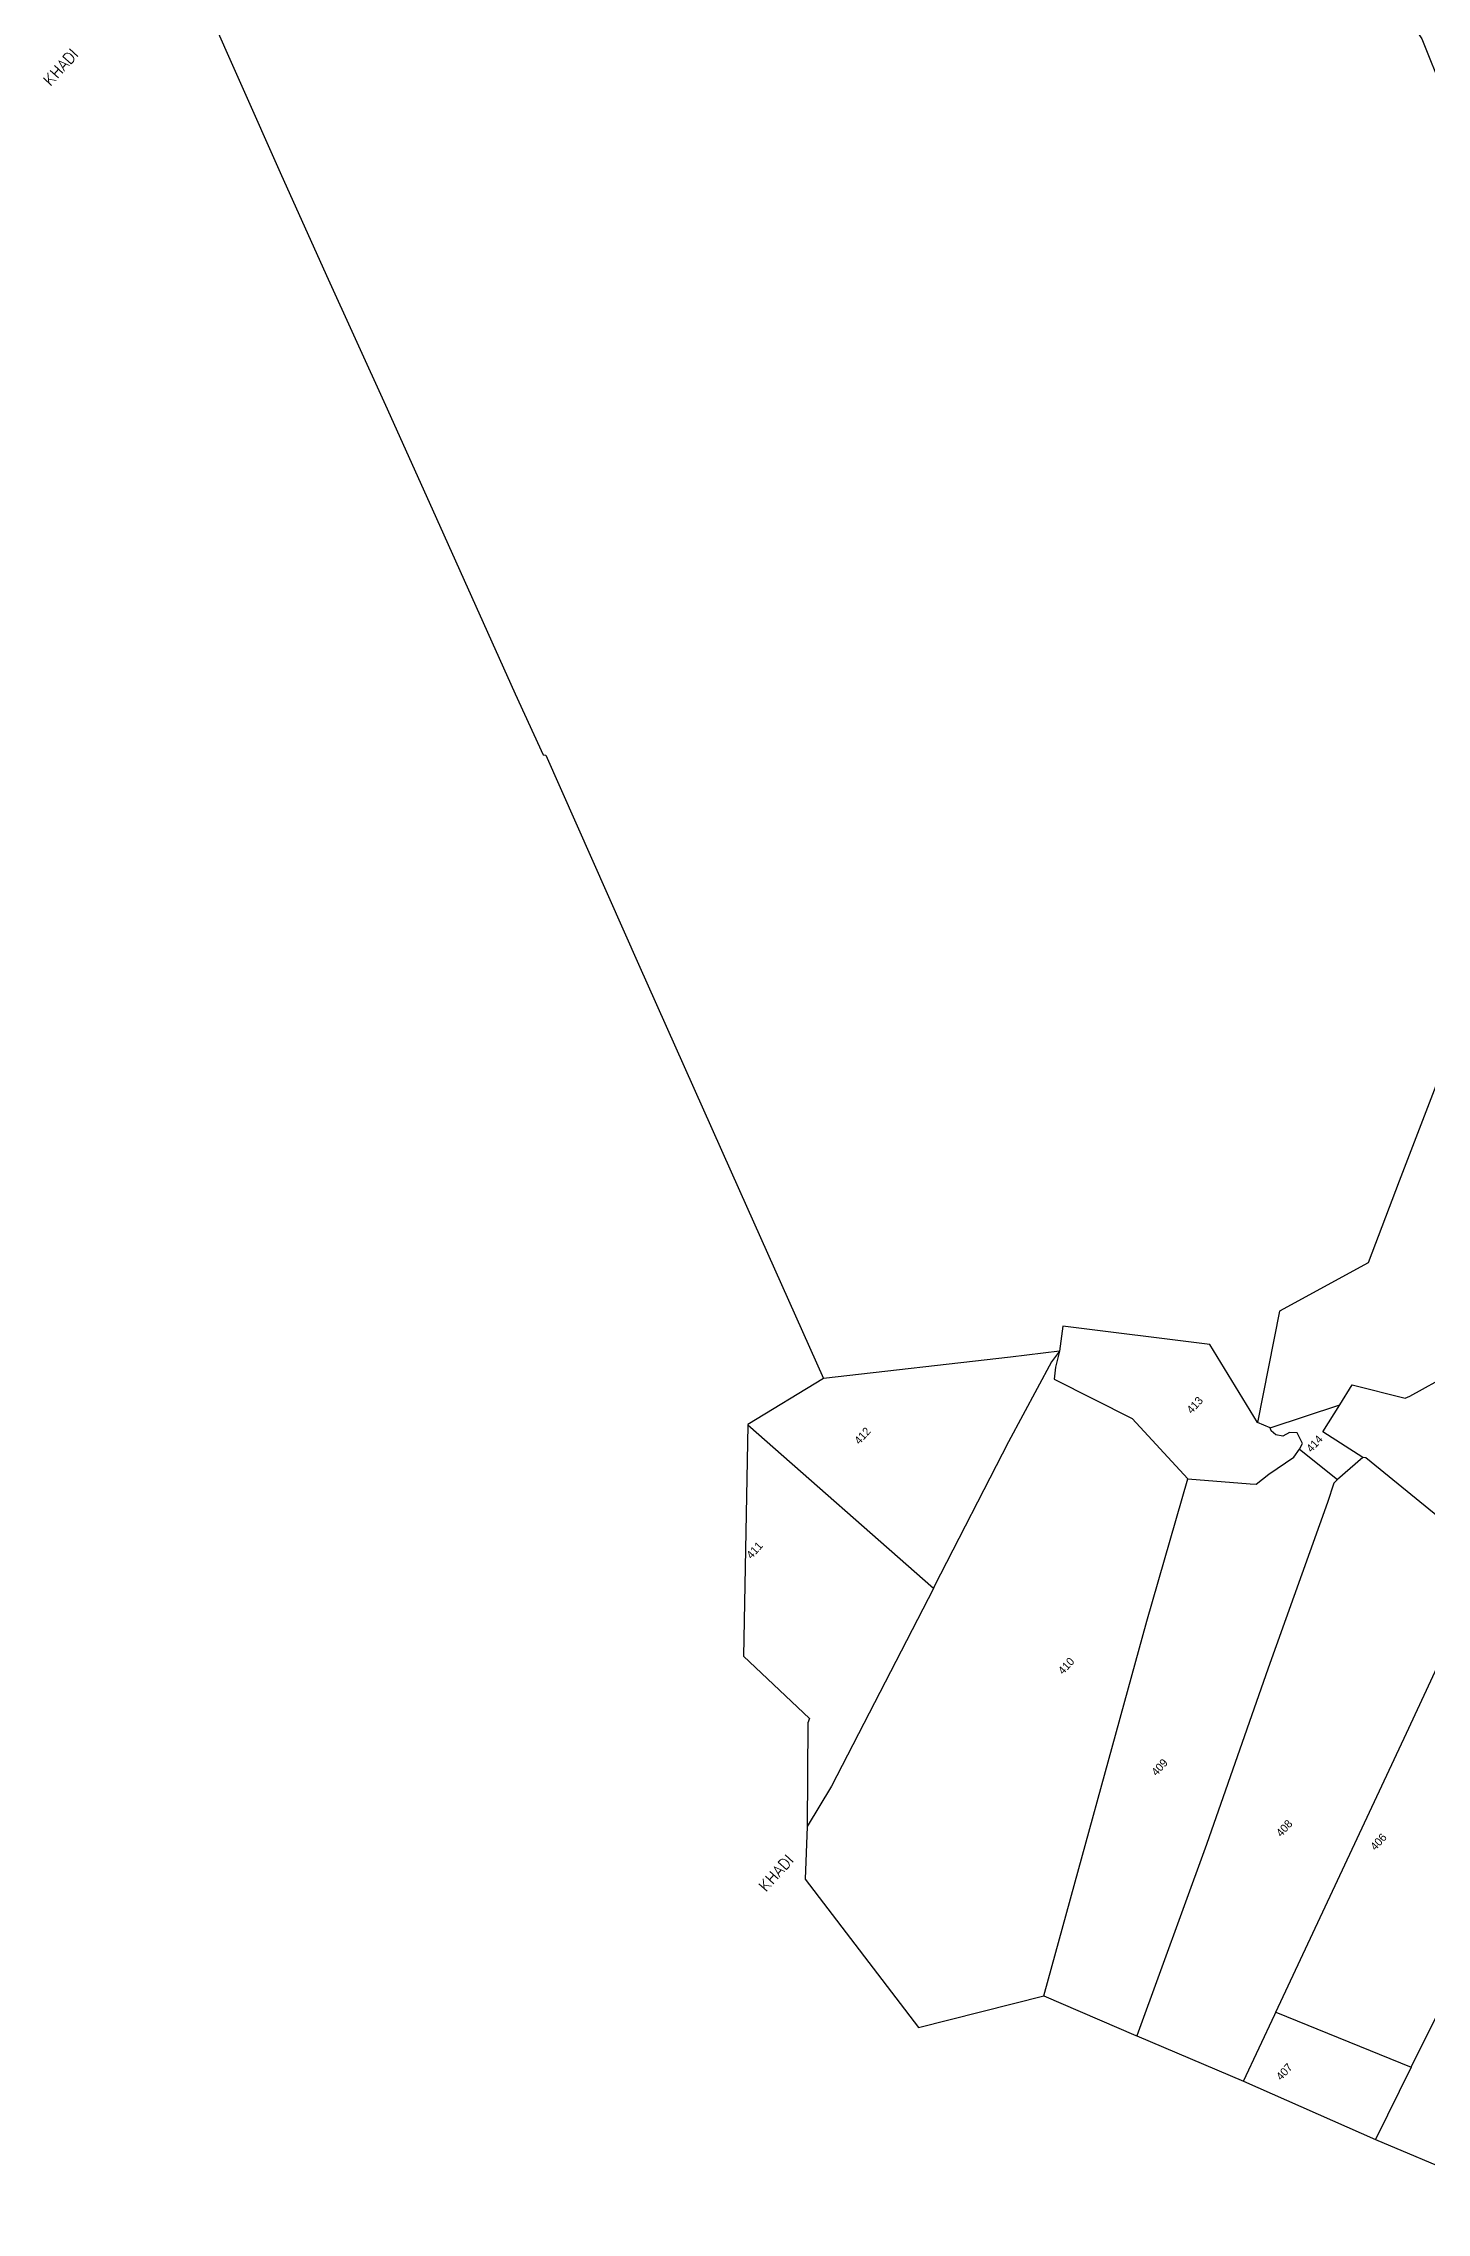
# Model space of a CAD drawing. Header units: metres. Extents: x 290216 to 292323, y 2020545 to 2022969.
# Drawn here: x 290440 to 291080, y 2021020 to 2022024 of the extents above; entities that cross this region are included whole.
import ezdxf
from ezdxf.enums import TextEntityAlignment as Align

# ---------------------------------------------------------------- set-up
doc = ezdxf.new("R2010")
doc.units = ezdxf.units.M
for name, color, linetype in [('OFF', 1, 'Continuous'), ('POLY_PARCEL', 6, 'Continuous'), ('POLY_WATER', 4, 'Continuous'), ('TEXT_MAPOUT', 7, 'Continuous'), ('TEXT_PARCEL', 7, 'Continuous')]:
    doc.layers.add(name, color=color, linetype=linetype)
doc.styles.get("Standard").update_dxf_attribs({"font": 'simplex.shx'})
doc.styles.add('TEXT_MAP', font='KRDEV050.TTF')

msp = doc.modelspace()

# ---------------------------------------------------------------- linework, layer by layer
at = {"layer": 'OFF'}
msp.add_lwpolyline([(291007.7, 2021383.4), (291001.8, 2021385.9)], dxfattribs=at)
at = {"layer": 'POLY_PARCEL'}
for points in [[(291040.6, 2022088.9), (291042.9, 2022080.1), (291077.8, 2022026.1), (291087.9, 2022001.1)], [(291116.1, 2021760.8), (291117.1, 2021729), (291117.3, 2021698.6), (291117.9, 2021684.9), (291118.7, 2021637.9), (291120.4, 2021636.6), (291116.6, 2021628), (291092.1, 2021561.7), (291067.4, 2021497.6), (291053.1, 2021459.8), (291012, 2021437.4), (291001.8, 2021385.9), (290979.8, 2021422), (290911.8, 2021430.5), (290910.3, 2021418.9)], [(291039.9, 2021394), (291045.7, 2021403.3), (291070.2, 2021397.1), (291072.4, 2021398), (291129.2, 2021429.5)], [(290910.3, 2021418.9), (290887.6, 2021416.1), (290801.1, 2021406.3)], [(290910.3, 2021418.9), (290906.5, 2021413.9), (290886.6, 2021376.9)], [(290910.3, 2021418.9), (290908.4, 2021411.5), (290907.8, 2021405.9), (290943.8, 2021387.8), (290969.6, 2021359.9)], [(291021.2, 2021373.6), (291022.7, 2021376.1), (291020.2, 2021381.1), (291016.7, 2021381.3), (291013.6, 2021379.6), (291010.4, 2021380.2), (291008.1, 2021382.1), (291007.7, 2021383.4), (291039.9, 2021394)], [(291050.6, 2021369.7), (291032, 2021381.5), (291039.9, 2021394)], [(290851.9, 2021309.1), (290766, 2021384.6)], [(290886.6, 2021376.9), (290852.3, 2021310), (290851.9, 2021309.1)], [(290969.6, 2021359.9), (290998.5, 2021357.5), (291001.3, 2021357.4), (291007.1, 2021362), (291018.6, 2021369.9), (291021.2, 2021373.6)], [(291021.2, 2021373.6), (291038.8, 2021359.5)], [(291050.6, 2021369.7), (291038.8, 2021359.5)], [(291108.5, 2021323.4), (291051.9, 2021369.5), (291050.6, 2021369.7)], [(290903, 2021120.7), (290950.6, 2021294), (290969.6, 2021359.9)], [(291037.1, 2021357.9), (291034.3, 2021348.9), (291006.8, 2021272.2), (290978.2, 2021190.6), (290946, 2021102.1)], [(291038.8, 2021359.5), (291037.1, 2021357.9)], [(291010.3, 2021113), (291070.8, 2021242.1), (291108.5, 2021323.4)], [(290851.9, 2021309.1), (290804.8, 2021217.6)], [(291072.9, 2021087.6), (291167.1, 2021276.1)], [(290804.8, 2021217.6), (290793.5, 2021198.9)], [(290995.3, 2021081.1), (291009.8, 2021112), (291010.3, 2021113)], [(291010.3, 2021113), (291072.9, 2021087.6)], [(291072.9, 2021087.6), (291056.4, 2021054.1)]]:
    msp.add_lwpolyline(points, dxfattribs=at)
at = {"layer": 'POLY_WATER'}
for points in [[(290514.7, 2022042.7), (290549.7, 2021964.2), (290571, 2021916.6), (290598.3, 2021856.6), (290619.9, 2021808.6), (290658.3, 2021723), (290671.3, 2021694.8), (290672.6, 2021694.6), (290715.5, 2021597.9), (290762.1, 2021493.3), (290801.1, 2021406.3)], [(290801.1, 2021406.3), (290766, 2021385), (290766, 2021384.6)], [(290766, 2021384.6), (290764, 2021277.8), (290794.5, 2021249), (290793.8, 2021247), (290793.5, 2021198.9)], [(290793.5, 2021198.9), (290792.5, 2021174.6), (290845, 2021105.9), (290903, 2021120.7)], [(290903, 2021120.7), (290945.6, 2021102.3), (290946, 2021102.1)], [(290946, 2021102.1), (290995.3, 2021081.1)], [(290995.3, 2021081.1), (291056.4, 2021054.1)], [(291056.4, 2021054.1), (291137, 2021020.3)]]:
    msp.add_lwpolyline(points, dxfattribs=at)

# ---------------------------------------------------------------- texts
at = {"layer": 'TEXT_MAPOUT'}
for p in [(290443.3, 2022003.9), (290774.3, 2021168.4)]:
    msp.add_text('KHADI', height=5.14, rotation=47.767, dxfattribs=at).set_placement(p)
at = {"layer": 'TEXT_PARCEL', "style": 'TEXT_MAP'}
for s, p in [('413', (290972.8, 2021394)), ('412', (290819, 2021379.8)), ('414', (291028.2, 2021376.1)), ('411', (290769.1, 2021326.8)), ('410', (290913.3, 2021273.3)), ('409', (290956.5, 2021226.4)), ('408', (291014.2, 2021198.2)), ('406', (291057.8, 2021191.9)), ('407', (291014.2, 2021085.5))]:
    msp.add_text(s, height=3.7, rotation=47.767, dxfattribs=at).set_placement(p, align=Align.MIDDLE)

doc.saveas('drawing.dxf')
